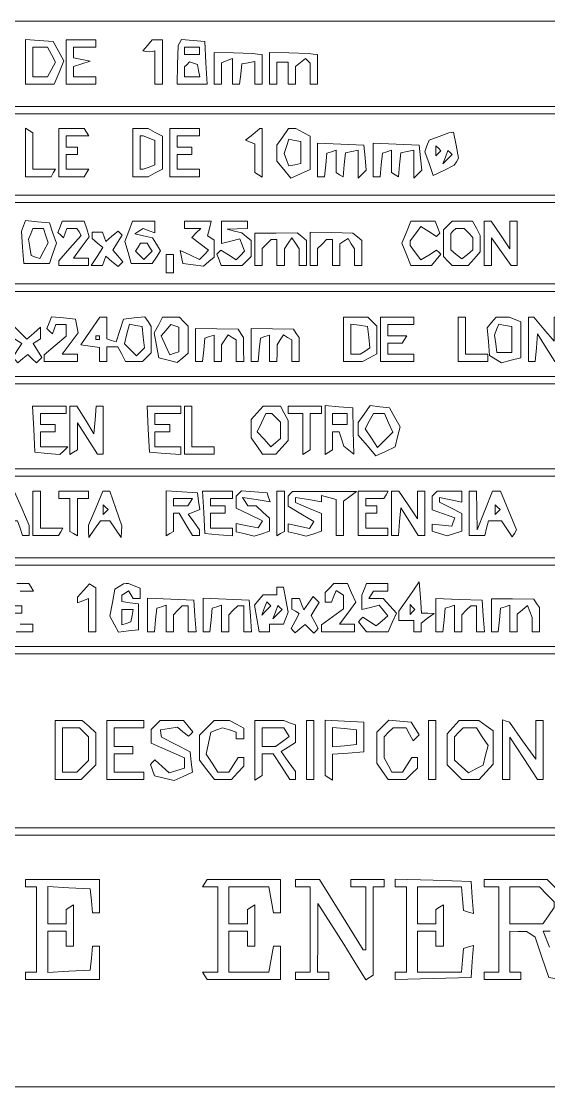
# Paper-space layout 'AN-19-DGE-074' of a CAD drawing. Header units: metres, sheet in millimetres. Extents: x 12 to 193, y 4 to 291.
# Drawn here: x 109.88 to 127.85, y 43.18 to 79.45 of the extents above; entities that cross this region are included whole.
import ezdxf

# ---------------------------------------------------------------- set-up
doc = ezdxf.new("R2010")
doc.units = ezdxf.units.M
doc.layers.add('DGE_CONTORNOS', color=7, linetype='Continuous', lineweight=0)
doc.layers.add('DGE_DATOS', color=7, linetype='Continuous', lineweight=0)

# ---------------------------------------------------------------- blocks, each defined once
blk = doc.blocks.new('LP_REF_DGE_MT_074')
at = {"layer": 'DGE_CONTORNOS'}
for points in [[(180.678, 78.004), (180.678, 76.556), (121.296, 76.556), (61.915, 76.556), (61.915, 78.004), (61.915, 79.453), (121.296, 79.453), (180.678, 79.453)], [(110.024, 78.075), (110.024, 77.312), (110.513, 77.312), (111.001, 77.312), (111.165, 77.707), (111.329, 78.102), (111.145, 78.431), (110.961, 78.76), (110.493, 78.799), (110.024, 78.838)], [(111.41, 78.067), (111.41, 77.312), (111.913, 77.312), (112.417, 77.312), (112.417, 77.438), (112.417, 77.564), (112.039, 77.564), (111.662, 77.564), (111.662, 77.738), (111.662, 77.912), (111.945, 78.006), (112.228, 78.099), (111.945, 78.155), (111.662, 78.211), (111.662, 78.391), (111.662, 78.571), (112.039, 78.571), (112.417, 78.571), (112.417, 78.697), (112.417, 78.823), (111.913, 78.823), (111.41, 78.823)], [(114.18, 78.634), (114.024, 78.445), (114.134, 78.43), (114.243, 78.415), (114.338, 78.43), (114.432, 78.445), (114.432, 77.878), (114.432, 77.312), (114.558, 77.312), (114.684, 77.312), (114.684, 78.067), (114.684, 78.823), (114.511, 78.823), (114.337, 78.823)], [(115.278, 78.736), (115.218, 78.634), (115.205, 77.973), (115.192, 77.312), (115.7, 77.312), (116.208, 77.312), (116.17, 78.036), (116.133, 78.76), (115.735, 78.799), (115.338, 78.837)], [(110.906, 78.319), (111.041, 78.067), (110.906, 77.815), (110.771, 77.564), (110.524, 77.564), (110.276, 77.564), (110.276, 78.067), (110.276, 78.571), (110.524, 78.571), (110.771, 78.571)], [(115.944, 78.445), (115.944, 78.319), (115.692, 78.319), (115.44, 78.319), (115.44, 78.445), (115.44, 78.571), (115.692, 78.571), (115.944, 78.571)], [(116.447, 77.851), (116.447, 77.312), (116.573, 77.312), (116.699, 77.312), (116.699, 77.676), (116.699, 78.04), (116.888, 78.113), (117.077, 78.185), (117.077, 77.749), (117.077, 77.312), (117.195, 77.312), (117.312, 77.312), (117.352, 77.657), (117.392, 78.002), (117.612, 78.044), (117.833, 78.086), (117.833, 77.699), (117.833, 77.312), (117.959, 77.312), (118.085, 77.312), (118.085, 77.815), (118.085, 78.319), (117.927, 78.339), (117.77, 78.358), (117.109, 78.374), (116.447, 78.389)], [(118.336, 77.851), (118.336, 77.312), (118.462, 77.312), (118.588, 77.312), (118.588, 77.69), (118.588, 78.067), (118.777, 78.067), (118.966, 78.067), (118.966, 77.69), (118.966, 77.312), (119.092, 77.312), (119.218, 77.312), (119.218, 77.611), (119.218, 77.911), (119.387, 78.051), (119.556, 78.191), (119.639, 78.108), (119.722, 78.025), (119.722, 77.669), (119.722, 77.312), (119.848, 77.312), (119.974, 77.312), (119.974, 77.815), (119.974, 78.319), (119.816, 78.339), (119.659, 78.358), (118.998, 78.374), (118.336, 78.389)], [(115.921, 77.774), (115.962, 77.564), (115.701, 77.564), (115.44, 77.564), (115.44, 77.732), (115.44, 77.899), (115.526, 77.986), (115.613, 78.073), (115.747, 78.028), (115.881, 77.984)], [(180.678, 74.919), (180.678, 73.533), (121.296, 73.533), (61.915, 73.533), (61.915, 74.919), (61.915, 76.304), (121.296, 76.304), (180.678, 76.304)], [(110.024, 74.989), (110.024, 74.163), (110.458, 74.163), (110.891, 74.163), (110.969, 74.289), (111.047, 74.415), (110.661, 74.415), (110.276, 74.415), (110.276, 75.037), (110.276, 75.66), (110.15, 75.737), (110.024, 75.815)], [(111.158, 74.982), (111.158, 74.163), (111.591, 74.163), (112.025, 74.163), (112.102, 74.289), (112.18, 74.415), (111.795, 74.415), (111.41, 74.415), (111.41, 74.667), (111.41, 74.919), (111.599, 74.919), (111.788, 74.919), (111.788, 75.045), (111.788, 75.171), (111.599, 75.171), (111.41, 75.171), (111.41, 75.36), (111.41, 75.549), (111.795, 75.549), (112.18, 75.549), (112.102, 75.674), (112.025, 75.8), (111.591, 75.8), (111.158, 75.8)], [(113.677, 74.982), (113.677, 74.163), (113.937, 74.163), (114.197, 74.163), (114.441, 74.294), (114.684, 74.424), (114.684, 74.982), (114.684, 75.54), (114.441, 75.67), (114.197, 75.8), (113.937, 75.8), (113.677, 75.8)], [(114.233, 75.472), (114.432, 75.396), (114.432, 74.982), (114.432, 74.568), (114.233, 74.491), (114.034, 74.415), (113.981, 74.415), (113.929, 74.415), (113.929, 74.982), (113.929, 75.549), (113.981, 75.549), (114.034, 75.549)], [(114.936, 74.982), (114.936, 74.163), (115.44, 74.163), (115.944, 74.163), (115.944, 74.289), (115.944, 74.415), (115.566, 74.415), (115.188, 74.415), (115.188, 74.667), (115.188, 74.919), (115.44, 74.919), (115.692, 74.919), (115.692, 75.045), (115.692, 75.171), (115.44, 75.171), (115.188, 75.171), (115.188, 75.36), (115.188, 75.549), (115.566, 75.549), (115.944, 75.549), (115.944, 75.674), (115.944, 75.8), (115.44, 75.8), (114.936, 75.8)], [(117.762, 75.604), (117.518, 75.407), (117.675, 75.341), (117.833, 75.276), (117.833, 74.79), (117.833, 74.304), (117.959, 74.226), (118.085, 74.148), (118.085, 74.974), (118.085, 75.8), (118.046, 75.8), (118.007, 75.8)], [(118.784, 75.52), (118.588, 75.241), (118.588, 74.968), (118.588, 74.695), (118.825, 74.402), (119.063, 74.109), (119.392, 74.259), (119.722, 74.41), (119.722, 74.975), (119.722, 75.54), (119.478, 75.67), (119.235, 75.8), (119.108, 75.8), (118.98, 75.8)], [(124.109, 75.532), (123.774, 75.409), (123.698, 75.211), (123.621, 75.012), (123.768, 74.607), (123.915, 74.201), (124.272, 74.379), (124.629, 74.557), (124.7, 74.673), (124.772, 74.789), (124.689, 75.232), (124.606, 75.674), (124.525, 75.665), (124.445, 75.655)], [(119.407, 74.982), (119.407, 74.607), (119.202, 74.568), (118.998, 74.529), (118.916, 74.741), (118.835, 74.954), (118.911, 75.196), (118.988, 75.437), (119.197, 75.397), (119.407, 75.356)], [(119.974, 74.736), (119.974, 74.163), (120.092, 74.163), (120.21, 74.163), (120.249, 74.563), (120.289, 74.962), (120.446, 75.014), (120.603, 75.066), (120.603, 74.685), (120.603, 74.304), (120.721, 74.231), (120.839, 74.158), (120.879, 74.569), (120.918, 74.98), (121.139, 75.021), (121.359, 75.063), (121.359, 74.588), (121.359, 74.113), (121.494, 74.248), (121.629, 74.383), (121.589, 74.808), (121.548, 75.234), (120.761, 75.271), (119.974, 75.309)], [(121.863, 74.736), (121.863, 74.163), (121.981, 74.163), (122.099, 74.163), (122.138, 74.563), (122.178, 74.962), (122.335, 75.014), (122.493, 75.066), (122.493, 74.685), (122.493, 74.304), (122.61, 74.231), (122.728, 74.158), (122.768, 74.569), (122.807, 74.98), (123.028, 75.021), (123.248, 75.063), (123.248, 74.588), (123.248, 74.113), (123.383, 74.248), (123.518, 74.383), (123.478, 74.808), (123.437, 75.234), (122.65, 75.271), (121.863, 75.309)], [(124.088, 74.961), (124.004, 74.877), (124.004, 75.045), (124.004, 75.213), (124.088, 75.129), (124.172, 75.045)], [(124.397, 74.759), (124.241, 74.604), (124.327, 74.83), (124.413, 75.056), (124.483, 74.985), (124.554, 74.915)], [(180.678, 71.896), (180.678, 70.511), (121.296, 70.511), (61.915, 70.511), (61.915, 71.896), (61.915, 73.282), (121.296, 73.282), (180.678, 73.282)], [(109.953, 72.485), (109.883, 72.303), (109.922, 71.753), (109.961, 71.203), (110.399, 71.203), (110.837, 71.203), (110.959, 71.55), (111.08, 71.896), (110.959, 72.243), (110.838, 72.589), (110.431, 72.628), (110.023, 72.668)], [(111.201, 72.457), (111.127, 72.263), (111.222, 72.174), (111.318, 72.085), (111.374, 72.243), (111.431, 72.4), (111.602, 72.4), (111.773, 72.4), (111.846, 72.282), (111.919, 72.163), (111.538, 71.73), (111.158, 71.296), (111.158, 71.218), (111.158, 71.141), (111.662, 71.141), (112.165, 71.141), (112.165, 71.266), (112.165, 71.392), (111.91, 71.392), (111.654, 71.392), (111.923, 71.756), (112.191, 72.119), (112.107, 72.386), (112.022, 72.652), (111.649, 72.652), (111.276, 72.652)], [(113.539, 72.305), (113.407, 71.959), (113.515, 71.581), (113.623, 71.203), (113.982, 71.203), (114.342, 71.203), (114.481, 71.424), (114.62, 71.644), (114.483, 71.862), (114.345, 72.079), (114.044, 72.151), (113.742, 72.222), (113.887, 72.311), (114.032, 72.401), (114.232, 72.324), (114.432, 72.247), (114.432, 72.449), (114.432, 72.652), (114.051, 72.652), (113.67, 72.652)], [(115.44, 72.526), (115.44, 72.4), (115.717, 72.4), (115.994, 72.4), (115.84, 72.246), (115.685, 72.091), (115.972, 71.874), (116.258, 71.658), (116.104, 71.503), (115.95, 71.349), (115.623, 71.498), (115.295, 71.648), (115.337, 71.426), (115.379, 71.203), (115.732, 71.163), (116.085, 71.122), (116.266, 71.273), (116.447, 71.423), (116.447, 71.715), (116.447, 72.007), (116.333, 72.078), (116.219, 72.148), (116.285, 72.4), (116.351, 72.652), (115.895, 72.652), (115.44, 72.652)], [(116.699, 72.272), (116.699, 71.891), (117.013, 71.97), (117.327, 72.049), (117.407, 71.838), (117.488, 71.627), (117.343, 71.482), (117.197, 71.336), (116.936, 71.499), (116.675, 71.662), (116.608, 71.595), (116.542, 71.529), (116.617, 71.335), (116.691, 71.141), (117.048, 71.141), (117.405, 71.141), (117.556, 71.292), (117.707, 71.443), (117.707, 71.717), (117.707, 71.991), (117.549, 72.119), (117.392, 72.247), (117.14, 72.309), (116.888, 72.371), (117.234, 72.385), (117.581, 72.4), (117.581, 72.526), (117.581, 72.652), (117.14, 72.652), (116.699, 72.652)], [(122.996, 72.274), (122.84, 71.896), (122.996, 71.518), (123.153, 71.141), (123.5, 71.141), (123.847, 71.141), (124.006, 71.332), (124.166, 71.524), (124.097, 71.593), (124.028, 71.662), (123.757, 71.496), (123.485, 71.329), (123.304, 71.574), (123.122, 71.818), (123.122, 71.896), (123.122, 71.974), (123.304, 72.218), (123.485, 72.463), (123.757, 72.297), (124.028, 72.131), (124.082, 72.184), (124.136, 72.238), (124.056, 72.445), (123.977, 72.652), (123.565, 72.652), (123.153, 72.652)], [(124.407, 72.501), (124.256, 72.35), (124.256, 71.896), (124.256, 71.443), (124.407, 71.292), (124.558, 71.141), (124.828, 71.141), (125.098, 71.141), (125.307, 71.371), (125.515, 71.601), (125.515, 71.883), (125.515, 72.165), (125.385, 72.408), (125.254, 72.652), (124.906, 72.652), (124.558, 72.652)], [(125.641, 71.896), (125.641, 71.141), (125.767, 71.141), (125.893, 71.141), (125.893, 71.611), (125.893, 72.082), (126.228, 71.611), (126.563, 71.141), (126.669, 71.141), (126.775, 71.141), (126.775, 71.896), (126.775, 72.652), (126.649, 72.652), (126.523, 72.652), (126.523, 72.182), (126.523, 71.712), (126.203, 72.182), (125.884, 72.652), (125.763, 72.652), (125.641, 72.652)], [(110.716, 72.153), (110.794, 71.906), (110.652, 71.641), (110.511, 71.377), (110.362, 71.426), (110.213, 71.475), (110.172, 71.758), (110.13, 72.04), (110.199, 72.22), (110.268, 72.4), (110.453, 72.4), (110.637, 72.4)], [(112.291, 72.163), (112.291, 72.053), (112.476, 71.9), (112.66, 71.747), (112.461, 71.444), (112.262, 71.141), (112.455, 71.141), (112.648, 71.141), (112.701, 71.298), (112.754, 71.455), (112.967, 71.28), (113.179, 71.105), (113.257, 71.182), (113.335, 71.26), (113.167, 71.463), (112.999, 71.665), (113.158, 71.919), (113.316, 72.173), (113.248, 72.241), (113.179, 72.31), (112.967, 72.135), (112.754, 71.959), (112.701, 72.117), (112.648, 72.274), (112.47, 72.274), (112.291, 72.274)], [(117.833, 71.688), (117.833, 71.141), (117.959, 71.141), (118.085, 71.141), (118.085, 71.43), (118.085, 71.72), (118.236, 71.871), (118.387, 72.022), (118.488, 72.022), (118.588, 72.022), (118.588, 71.581), (118.588, 71.141), (118.714, 71.141), (118.84, 71.141), (118.842, 71.424), (118.844, 71.707), (118.968, 71.896), (119.092, 72.085), (119.216, 71.896), (119.34, 71.707), (119.342, 71.424), (119.344, 71.141), (119.47, 71.141), (119.596, 71.141), (119.596, 71.566), (119.596, 71.991), (119.438, 72.121), (119.281, 72.251), (118.557, 72.244), (117.833, 72.236)], [(119.722, 71.707), (119.722, 71.141), (119.848, 71.141), (119.974, 71.141), (119.974, 71.43), (119.974, 71.72), (120.125, 71.871), (120.276, 72.022), (120.377, 72.022), (120.477, 72.022), (120.477, 71.581), (120.477, 71.141), (120.603, 71.141), (120.729, 71.141), (120.729, 71.511), (120.729, 71.881), (120.869, 71.968), (121.009, 72.054), (121.119, 71.881), (121.229, 71.707), (121.231, 71.424), (121.233, 71.141), (121.359, 71.141), (121.485, 71.141), (121.485, 71.566), (121.485, 71.991), (121.328, 72.118), (121.17, 72.244), (120.446, 72.259), (119.722, 72.273)], [(125.112, 72.249), (125.263, 72.098), (125.263, 71.886), (125.263, 71.675), (125.074, 71.518), (124.885, 71.362), (124.697, 71.518), (124.508, 71.675), (124.508, 71.954), (124.508, 72.232), (124.592, 72.316), (124.676, 72.4), (124.818, 72.4), (124.961, 72.4)], [(114.25, 71.759), (114.335, 71.622), (114.195, 71.482), (114.054, 71.342), (113.914, 71.482), (113.774, 71.622), (113.859, 71.759), (113.943, 71.896), (114.054, 71.896), (114.166, 71.896)], [(114.81, 71.203), (114.81, 70.889), (114.936, 70.889), (115.062, 70.889), (115.062, 71.203), (115.062, 71.518), (114.936, 71.518), (114.81, 71.518)], [(180.678, 68.811), (180.678, 67.362), (121.296, 67.362), (61.915, 67.362), (61.915, 68.811), (61.915, 70.259), (121.296, 70.259), (180.678, 70.259)], [(110.827, 69.191), (110.749, 68.989), (110.845, 68.9), (110.94, 68.811), (110.997, 68.968), (111.053, 69.125), (111.231, 69.125), (111.41, 69.125), (111.41, 68.928), (111.41, 68.731), (111.032, 68.413), (110.654, 68.095), (110.654, 67.981), (110.654, 67.866), (111.221, 67.866), (111.788, 67.866), (111.788, 67.992), (111.788, 68.118), (111.532, 68.118), (111.276, 68.118), (111.544, 68.48), (111.812, 68.843), (111.767, 69.078), (111.722, 69.314), (111.313, 69.354), (110.904, 69.393)], [(112.23, 68.905), (111.908, 68.433), (112.226, 68.393), (112.543, 68.353), (112.543, 68.109), (112.543, 67.866), (112.669, 67.866), (112.795, 67.866), (112.795, 68.118), (112.795, 68.37), (112.98, 68.37), (113.164, 68.37), (113.299, 68.118), (113.434, 67.866), (113.719, 67.866), (114.004, 67.866), (114.155, 68.017), (114.306, 68.168), (114.304, 68.615), (114.302, 69.062), (114.196, 69.23), (114.09, 69.397), (113.726, 69.356), (113.362, 69.314), (113.236, 68.926), (113.11, 68.537), (112.952, 68.59), (112.795, 68.643), (112.795, 69.01), (112.795, 69.377), (112.674, 69.377), (112.552, 69.377)], [(114.551, 69.112), (114.409, 68.847), (114.489, 68.42), (114.569, 67.994), (114.88, 67.916), (115.191, 67.838), (115.378, 67.993), (115.566, 68.149), (115.566, 68.612), (115.566, 69.075), (115.415, 69.226), (115.264, 69.377), (114.978, 69.377), (114.693, 69.377)], [(120.855, 68.622), (120.855, 67.866), (121.178, 67.866), (121.502, 67.866), (121.745, 67.996), (121.989, 68.127), (121.989, 68.601), (121.989, 69.075), (121.838, 69.226), (121.687, 69.377), (121.271, 69.377), (120.855, 69.377)], [(122.115, 68.622), (122.115, 67.866), (122.681, 67.866), (123.248, 67.866), (123.248, 67.992), (123.248, 68.118), (122.807, 68.118), (122.367, 68.118), (122.367, 68.307), (122.367, 68.496), (122.611, 68.496), (122.856, 68.496), (122.933, 68.622), (123.011, 68.748), (122.689, 68.748), (122.367, 68.748), (122.367, 68.936), (122.367, 69.125), (122.807, 69.125), (123.248, 69.125), (123.248, 69.251), (123.248, 69.377), (122.681, 69.377), (122.115, 69.377)], [(124.76, 68.622), (124.76, 67.866), (125.263, 67.866), (125.767, 67.866), (125.767, 67.992), (125.767, 68.118), (125.389, 68.118), (125.011, 68.118), (125.011, 68.748), (125.011, 69.377), (124.885, 69.377), (124.76, 69.377)], [(125.9, 69.197), (125.751, 69.017), (125.79, 68.549), (125.83, 68.08), (126.031, 67.955), (126.232, 67.829), (126.566, 67.913), (126.901, 67.997), (126.901, 68.611), (126.901, 69.224), (126.701, 69.301), (126.502, 69.377), (126.276, 69.377), (126.05, 69.377)], [(127.152, 68.622), (127.152, 67.866), (127.271, 67.866), (127.389, 67.866), (127.428, 68.338), (127.467, 68.811), (127.761, 68.338), (128.055, 67.866), (128.17, 67.866), (128.286, 67.866), (128.286, 68.622), (128.286, 69.377), (128.16, 69.377), (128.034, 69.377), (128.031, 68.968), (128.027, 68.559), (127.684, 68.969), (127.341, 69.38), (127.247, 69.378), (127.152, 69.377)], [(109.647, 68.845), (109.647, 68.637), (109.77, 68.56), (109.893, 68.484), (109.743, 68.244), (109.593, 68.003), (109.68, 67.917), (109.766, 67.83), (109.936, 67.971), (110.106, 68.112), (110.252, 67.966), (110.398, 67.82), (110.49, 67.912), (110.582, 68.003), (110.431, 68.244), (110.281, 68.484), (110.405, 68.56), (110.528, 68.637), (110.528, 68.838), (110.528, 69.039), (110.301, 68.833), (110.073, 68.627), (109.86, 68.84), (109.647, 69.053)], [(114.033, 68.7), (114.074, 68.339), (113.937, 68.202), (113.801, 68.066), (113.596, 68.27), (113.392, 68.474), (113.476, 68.808), (113.56, 69.142), (113.776, 69.101), (113.991, 69.06)], [(115.251, 68.622), (115.251, 68.202), (115.095, 68.15), (114.94, 68.098), (114.793, 68.419), (114.647, 68.74), (114.811, 68.937), (114.974, 69.134), (115.112, 69.088), (115.251, 69.041)], [(115.818, 68.428), (115.818, 67.866), (115.936, 67.866), (116.054, 67.866), (116.093, 68.266), (116.133, 68.665), (116.29, 68.717), (116.447, 68.769), (116.447, 68.317), (116.447, 67.866), (116.573, 67.866), (116.699, 67.866), (116.701, 68.149), (116.703, 68.433), (116.813, 68.606), (116.923, 68.78), (117.063, 68.693), (117.203, 68.607), (117.203, 68.236), (117.203, 67.866), (117.329, 67.866), (117.455, 67.866), (117.453, 68.275), (117.451, 68.685), (117.359, 68.829), (117.266, 68.973), (116.542, 68.982), (115.818, 68.99)], [(117.707, 68.428), (117.707, 67.866), (117.825, 67.866), (117.943, 67.866), (117.982, 68.266), (118.022, 68.665), (118.179, 68.717), (118.336, 68.769), (118.336, 68.317), (118.336, 67.866), (118.462, 67.866), (118.588, 67.866), (118.59, 68.149), (118.592, 68.433), (118.702, 68.606), (118.812, 68.78), (118.952, 68.693), (119.092, 68.607), (119.092, 68.236), (119.092, 67.866), (119.218, 67.866), (119.344, 67.866), (119.342, 68.275), (119.34, 68.685), (119.248, 68.829), (119.155, 68.973), (118.431, 68.982), (117.707, 68.99)], [(121.716, 68.698), (121.757, 68.334), (121.59, 68.228), (121.422, 68.122), (121.265, 68.12), (121.107, 68.118), (121.107, 68.63), (121.107, 69.143), (121.391, 69.103), (121.674, 69.062)], [(126.586, 68.62), (126.586, 68.181), (126.334, 68.181), (126.082, 68.181), (126.04, 68.473), (125.999, 68.766), (126.072, 68.955), (126.144, 69.144), (126.365, 69.102), (126.586, 69.059)], [(112.543, 68.685), (112.543, 68.622), (112.48, 68.622), (112.417, 68.622), (112.417, 68.685), (112.417, 68.748), (112.48, 68.748), (112.543, 68.748)], [(180.678, 65.662), (180.678, 64.214), (121.296, 64.214), (61.915, 64.214), (61.915, 65.662), (61.915, 67.11), (121.296, 67.11), (180.678, 67.11)], [(110.302, 65.568), (110.339, 64.78), (110.765, 64.74), (111.19, 64.699), (111.325, 64.834), (111.46, 64.969), (110.994, 64.969), (110.528, 64.969), (110.528, 65.221), (110.528, 65.473), (110.78, 65.473), (111.032, 65.473), (111.032, 65.599), (111.032, 65.725), (110.78, 65.725), (110.528, 65.725), (110.528, 65.914), (110.528, 66.103), (110.969, 66.103), (111.41, 66.103), (111.41, 66.229), (111.41, 66.355), (110.837, 66.355), (110.264, 66.355)], [(111.536, 65.529), (111.536, 64.703), (111.662, 64.78), (111.788, 64.858), (111.79, 65.323), (111.792, 65.788), (112.136, 65.254), (112.48, 64.719), (112.575, 64.718), (112.669, 64.717), (112.669, 65.536), (112.669, 66.355), (112.551, 66.355), (112.432, 66.355), (112.393, 65.882), (112.354, 65.41), (112.061, 65.882), (111.767, 66.355), (111.651, 66.355), (111.536, 66.355)], [(114.206, 65.568), (114.243, 64.78), (114.779, 64.742), (115.314, 64.703), (115.314, 64.836), (115.314, 64.969), (114.873, 64.969), (114.432, 64.969), (114.432, 65.221), (114.432, 65.473), (114.684, 65.473), (114.936, 65.473), (114.936, 65.599), (114.936, 65.725), (114.684, 65.725), (114.432, 65.725), (114.432, 65.914), (114.432, 66.103), (114.873, 66.103), (115.314, 66.103), (115.314, 66.229), (115.314, 66.355), (114.741, 66.355), (114.168, 66.355)], [(115.44, 65.536), (115.44, 64.717), (115.944, 64.717), (116.447, 64.717), (116.447, 64.843), (116.447, 64.969), (116.07, 64.969), (115.692, 64.969), (115.692, 65.662), (115.692, 66.355), (115.566, 66.355), (115.44, 66.355)], [(117.915, 66.124), (117.707, 65.894), (117.707, 65.586), (117.707, 65.277), (117.903, 64.997), (118.099, 64.717), (118.324, 64.717), (118.549, 64.717), (118.758, 64.948), (118.966, 65.178), (118.966, 65.523), (118.966, 65.867), (118.836, 66.111), (118.705, 66.355), (118.415, 66.355), (118.124, 66.355)], [(118.563, 65.952), (118.714, 65.801), (118.714, 65.526), (118.714, 65.252), (118.545, 65.111), (118.375, 64.97), (118.147, 65.222), (117.919, 65.474), (118.062, 65.788), (118.205, 66.103), (118.309, 66.103), (118.412, 66.103)], [(118.966, 66.229), (118.966, 66.103), (119.218, 66.103), (119.47, 66.103), (119.47, 65.403), (119.47, 64.703), (119.596, 64.78), (119.722, 64.858), (119.722, 65.48), (119.722, 66.103), (119.911, 66.103), (120.1, 66.103), (120.1, 66.229), (120.1, 66.355), (119.533, 66.355), (118.966, 66.355)], [(120.226, 65.536), (120.226, 64.703), (120.352, 64.78), (120.477, 64.858), (120.477, 65.166), (120.477, 65.473), (120.595, 65.473), (120.712, 65.473), (120.789, 65.233), (120.865, 64.992), (121.034, 64.852), (121.203, 64.712), (121.186, 65.502), (121.17, 66.292), (120.698, 66.331), (120.226, 66.37)], [(120.981, 65.914), (120.981, 65.725), (120.729, 65.725), (120.477, 65.725), (120.477, 65.914), (120.477, 66.103), (120.729, 66.103), (120.981, 66.103)], [(121.56, 66.082), (121.359, 65.795), (121.359, 65.578), (121.359, 65.361), (121.659, 65.012), (121.959, 64.663), (122.285, 64.812), (122.612, 64.961), (122.697, 65.303), (122.783, 65.645), (122.602, 65.968), (122.422, 66.292), (122.091, 66.33), (121.761, 66.369)], [(122.392, 65.783), (122.538, 65.462), (122.276, 65.201), (122.014, 64.939), (121.804, 65.261), (121.593, 65.582), (121.732, 65.842), (121.872, 66.103), (122.059, 66.103), (122.246, 66.103)], [(180.678, 62.576), (180.678, 61.191), (121.296, 61.191), (61.915, 61.191), (61.915, 62.576), (61.915, 63.962), (121.296, 63.962), (180.678, 63.962)], [(109.33, 63.301), (109.273, 63.143), (109.089, 62.611), (108.904, 62.079), (109.032, 62), (109.16, 61.921), (109.229, 62.186), (109.298, 62.45), (109.527, 62.45), (109.755, 62.45), (109.835, 62.199), (109.915, 61.947), (110.033, 61.947), (110.15, 61.947), (110.15, 62.12), (110.15, 62.292), (109.893, 62.875), (109.635, 63.458), (109.511, 63.458), (109.387, 63.458)], [(110.276, 62.702), (110.276, 61.947), (110.71, 61.947), (111.143, 61.947), (111.221, 62.073), (111.299, 62.199), (110.913, 62.199), (110.528, 62.199), (110.528, 62.828), (110.528, 63.458), (110.402, 63.458), (110.276, 63.458)], [(111.158, 63.332), (111.158, 63.206), (111.347, 63.206), (111.536, 63.206), (111.536, 62.647), (111.536, 62.087), (111.662, 62.01), (111.788, 61.932), (111.788, 62.569), (111.788, 63.206), (111.976, 63.206), (112.165, 63.206), (112.165, 63.332), (112.165, 63.458), (111.662, 63.458), (111.158, 63.458)], [(112.413, 62.881), (112.165, 62.304), (112.172, 62.094), (112.179, 61.884), (112.376, 62.167), (112.574, 62.45), (112.732, 62.45), (112.89, 62.45), (113.088, 62.167), (113.286, 61.884), (113.292, 62.082), (113.299, 62.28), (113.098, 62.869), (112.897, 63.458), (112.779, 63.458), (112.66, 63.458)], [(114.81, 62.702), (114.81, 61.932), (114.936, 62.01), (115.062, 62.087), (115.062, 62.395), (115.062, 62.702), (115.161, 62.702), (115.26, 62.702), (115.483, 62.324), (115.706, 61.947), (115.825, 61.947), (115.944, 61.947), (115.944, 62.045), (115.944, 62.142), (115.756, 62.41), (115.569, 62.677), (115.765, 62.752), (115.961, 62.827), (115.921, 63.111), (115.881, 63.395), (115.345, 63.434), (114.81, 63.472)], [(115.629, 63.08), (115.551, 62.954), (115.306, 62.954), (115.062, 62.954), (115.062, 63.08), (115.062, 63.206), (115.384, 63.206), (115.707, 63.206)], [(116.095, 62.734), (116.133, 62.01), (116.605, 61.971), (117.077, 61.931), (117.077, 62.065), (117.077, 62.199), (116.699, 62.199), (116.321, 62.199), (116.321, 62.45), (116.321, 62.702), (116.573, 62.702), (116.825, 62.702), (116.825, 62.828), (116.825, 62.954), (116.573, 62.954), (116.321, 62.954), (116.321, 63.08), (116.321, 63.206), (116.699, 63.206), (117.077, 63.206), (117.077, 63.332), (117.077, 63.458), (116.567, 63.458), (116.057, 63.458)], [(117.293, 63.38), (117.203, 63.29), (117.203, 63.082), (117.203, 62.875), (117.651, 62.661), (118.098, 62.448), (118.023, 62.327), (117.949, 62.207), (117.576, 62.281), (117.203, 62.356), (117.203, 62.217), (117.203, 62.077), (117.509, 62.001), (117.815, 61.924), (118.076, 62.007), (118.336, 62.09), (118.336, 62.313), (118.336, 62.537), (118.106, 62.746), (117.876, 62.954), (117.736, 62.954), (117.596, 62.954), (117.506, 63.1), (117.416, 63.245), (117.884, 63.169), (118.353, 63.093), (118.304, 63.244), (118.254, 63.395), (117.818, 63.432), (117.383, 63.47)], [(118.588, 62.695), (118.588, 61.932), (118.714, 62.01), (118.84, 62.087), (118.84, 62.773), (118.84, 63.458), (118.714, 63.458), (118.588, 63.458)], [(119.042, 63.366), (118.966, 63.29), (118.966, 63.118), (118.966, 62.946), (119.407, 62.686), (119.847, 62.426), (119.773, 62.305), (119.698, 62.184), (119.332, 62.264), (118.966, 62.344), (118.966, 62.211), (118.966, 62.077), (119.272, 62.001), (119.578, 61.924), (119.839, 62.007), (120.1, 62.09), (120.1, 62.394), (120.1, 62.699), (119.659, 62.883), (119.218, 63.067), (119.218, 63.153), (119.218, 63.239), (119.659, 63.168), (120.1, 63.096), (120.1, 63.202), (120.1, 63.308), (120.352, 63.243), (120.603, 63.177), (120.603, 62.562), (120.603, 61.947), (120.729, 61.947), (120.855, 61.947), (120.855, 62.531), (120.855, 63.115), (121.076, 63.28), (121.296, 63.445), (120.207, 63.443), (119.118, 63.442)], [(121.359, 62.702), (121.359, 61.947), (121.863, 61.947), (122.367, 61.947), (122.367, 62.073), (122.367, 62.199), (121.989, 62.199), (121.611, 62.199), (121.611, 62.45), (121.611, 62.702), (121.8, 62.702), (121.989, 62.702), (121.989, 62.828), (121.989, 62.954), (121.8, 62.954), (121.611, 62.954), (121.611, 63.08), (121.611, 63.206), (121.918, 63.206), (122.226, 63.206), (122.304, 63.332), (122.381, 63.458), (121.87, 63.458), (121.359, 63.458)], [(122.493, 62.702), (122.493, 61.947), (122.611, 61.947), (122.729, 61.947), (122.768, 62.419), (122.807, 62.891), (123.101, 62.419), (123.395, 61.947), (123.51, 61.947), (123.626, 61.947), (123.626, 62.702), (123.626, 63.458), (123.5, 63.458), (123.374, 63.458), (123.374, 62.988), (123.374, 62.518), (123.055, 62.988), (122.735, 63.458), (122.614, 63.458), (122.493, 63.458)], [(123.962, 63.374), (123.878, 63.29), (123.878, 63.053), (123.878, 62.815), (124.261, 62.681), (124.645, 62.548), (124.595, 62.405), (124.544, 62.262), (124.211, 62.298), (123.878, 62.334), (123.878, 62.212), (123.878, 62.09), (124.13, 62.01), (124.382, 61.93), (124.634, 62.01), (124.885, 62.09), (124.885, 62.393), (124.885, 62.696), (124.508, 62.891), (124.13, 63.087), (124.13, 63.162), (124.13, 63.238), (124.508, 63.162), (124.885, 63.086), (124.885, 63.272), (124.885, 63.458), (124.466, 63.458), (124.046, 63.458)], [(125.137, 62.702), (125.137, 61.947), (125.401, 61.947), (125.665, 61.947), (125.731, 62.199), (125.796, 62.45), (126.018, 62.45), (126.24, 62.45), (126.423, 62.175), (126.605, 61.9), (126.677, 62.018), (126.748, 62.136), (126.478, 62.797), (126.208, 63.458), (126.067, 63.458), (125.927, 63.458), (125.666, 62.797), (125.406, 62.136), (125.397, 62.797), (125.389, 63.458), (125.263, 63.458), (125.137, 63.458)], [(112.753, 62.744), (112.669, 62.66), (112.669, 62.828), (112.669, 62.996), (112.753, 62.912), (112.837, 62.828)], [(126.103, 62.744), (126.019, 62.66), (126.019, 62.828), (126.019, 62.996), (126.103, 62.912), (126.187, 62.828)], [(180.678, 59.554), (180.678, 58.168), (121.296, 58.168), (61.915, 58.168), (61.915, 59.554), (61.915, 60.939), (121.296, 60.939), (180.678, 60.939)], [(111.993, 60.076), (111.788, 59.849), (111.788, 59.751), (111.788, 59.653), (111.976, 59.725), (112.165, 59.798), (112.165, 59.235), (112.165, 58.672), (112.291, 58.672), (112.417, 58.672), (112.417, 59.42), (112.417, 60.169), (112.308, 60.236), (112.199, 60.303)], [(113.216, 60.213), (113.07, 60.12), (112.984, 59.661), (112.898, 59.202), (113.044, 58.93), (113.19, 58.657), (113.528, 58.696), (113.866, 58.735), (113.866, 59.176), (113.866, 59.617), (113.582, 59.657), (113.299, 59.697), (113.299, 59.807), (113.299, 59.917), (113.416, 59.989), (113.533, 60.062), (113.612, 59.934), (113.692, 59.806), (113.81, 59.806), (113.929, 59.806), (113.929, 59.981), (113.929, 60.156), (113.729, 60.233), (113.53, 60.309), (113.446, 60.307), (113.362, 60.306)], [(120.377, 60.158), (120.226, 60.007), (120.226, 59.843), (120.226, 59.68), (120.338, 59.68), (120.451, 59.68), (120.526, 59.877), (120.602, 60.073), (120.728, 59.995), (120.855, 59.917), (120.855, 59.681), (120.855, 59.445), (120.477, 59.176), (120.1, 58.907), (120.1, 58.789), (120.1, 58.672), (120.666, 58.672), (121.233, 58.672), (121.233, 58.798), (121.233, 58.924), (120.977, 58.924), (120.722, 58.924), (120.999, 59.299), (121.276, 59.674), (121.131, 59.992), (120.987, 60.309), (120.757, 60.309), (120.528, 60.309)], [(121.561, 60.11), (121.485, 59.911), (121.485, 59.667), (121.485, 59.423), (121.778, 59.496), (122.07, 59.57), (122.22, 59.39), (122.37, 59.209), (122.169, 59.043), (121.968, 58.876), (121.74, 59.019), (121.512, 59.161), (121.437, 59.086), (121.361, 59.01), (121.502, 58.841), (121.642, 58.672), (122.007, 58.672), (122.372, 58.672), (122.515, 58.986), (122.658, 59.301), (122.43, 59.553), (122.202, 59.806), (121.962, 59.806), (121.722, 59.806), (121.8, 59.932), (121.878, 60.057), (122.122, 60.057), (122.367, 60.057), (122.367, 60.183), (122.367, 60.309), (122.002, 60.309), (121.638, 60.309)], [(123.091, 59.871), (122.744, 59.369), (122.744, 59.21), (122.744, 59.05), (122.996, 59.05), (123.248, 59.05), (123.248, 58.861), (123.248, 58.672), (123.374, 58.672), (123.5, 58.672), (123.5, 58.816), (123.5, 58.959), (123.72, 59.127), (123.941, 59.294), (123.728, 59.298), (123.515, 59.302), (123.476, 59.837), (123.437, 60.372)], [(118.588, 60.057), (118.588, 59.932), (118.352, 59.932), (118.115, 59.932), (117.967, 59.752), (117.818, 59.573), (117.902, 59.122), (117.987, 58.672), (118.162, 58.672), (118.336, 58.672), (118.336, 58.798), (118.336, 58.924), (118.575, 58.924), (118.813, 58.924), (118.892, 59.13), (118.971, 59.336), (118.892, 59.76), (118.812, 60.183), (118.7, 60.183), (118.588, 60.183)], [(119.092, 59.624), (119.092, 59.443), (119.218, 59.365), (119.345, 59.287), (119.208, 59.032), (119.072, 58.776), (119.142, 58.706), (119.212, 58.636), (119.382, 58.777), (119.552, 58.918), (119.698, 58.772), (119.844, 58.626), (119.92, 58.703), (119.997, 58.779), (119.873, 59.001), (119.749, 59.222), (119.888, 59.445), (120.027, 59.668), (119.927, 59.768), (119.827, 59.868), (119.663, 59.644), (119.5, 59.42), (119.426, 59.613), (119.352, 59.806), (119.222, 59.806), (119.092, 59.806)], [(114.18, 59.241), (114.18, 58.672), (114.298, 58.672), (114.416, 58.672), (114.456, 59.072), (114.495, 59.471), (114.653, 59.523), (114.81, 59.575), (114.81, 59.123), (114.81, 58.672), (114.936, 58.672), (115.062, 58.672), (115.062, 58.962), (115.062, 59.251), (115.213, 59.403), (115.364, 59.554), (115.465, 59.554), (115.566, 59.554), (115.566, 59.113), (115.566, 58.672), (115.699, 58.672), (115.832, 58.672), (115.793, 59.207), (115.755, 59.743), (114.968, 59.776), (114.18, 59.81)], [(116.07, 59.241), (116.07, 58.672), (116.187, 58.672), (116.305, 58.672), (116.345, 59.072), (116.384, 59.471), (116.542, 59.523), (116.699, 59.575), (116.699, 59.123), (116.699, 58.672), (116.825, 58.672), (116.951, 58.672), (116.951, 58.962), (116.951, 59.251), (117.102, 59.403), (117.253, 59.554), (117.354, 59.554), (117.455, 59.554), (117.455, 59.113), (117.455, 58.672), (117.588, 58.672), (117.721, 58.672), (117.683, 59.207), (117.644, 59.743), (116.857, 59.776), (116.07, 59.81)], [(118.226, 59.394), (118.07, 59.239), (118.156, 59.465), (118.242, 59.691), (118.312, 59.62), (118.383, 59.55)], [(118.604, 59.268), (118.448, 59.113), (118.533, 59.339), (118.619, 59.565), (118.69, 59.494), (118.76, 59.424)], [(123.206, 59.344), (123.122, 59.26), (123.122, 59.428), (123.122, 59.596), (123.206, 59.512), (123.29, 59.428)], [(124.004, 59.238), (124.004, 58.672), (124.122, 58.672), (124.24, 58.672), (124.279, 59.072), (124.319, 59.471), (124.476, 59.523), (124.634, 59.575), (124.634, 59.123), (124.634, 58.672), (124.76, 58.672), (124.885, 58.672), (124.885, 58.962), (124.885, 59.251), (125.037, 59.403), (125.188, 59.554), (125.288, 59.554), (125.389, 59.554), (125.389, 59.113), (125.389, 58.672), (125.522, 58.672), (125.656, 58.672), (125.617, 59.207), (125.578, 59.743), (124.791, 59.773), (124.004, 59.804)], [(125.893, 59.234), (125.893, 58.672), (126.011, 58.672), (126.129, 58.672), (126.168, 59.072), (126.208, 59.471), (126.365, 59.523), (126.523, 59.575), (126.523, 59.123), (126.523, 58.672), (126.649, 58.672), (126.775, 58.672), (126.775, 58.972), (126.775, 59.271), (126.949, 59.416), (127.123, 59.56), (127.201, 59.358), (127.278, 59.155), (127.278, 58.914), (127.278, 58.672), (127.404, 58.672), (127.53, 58.672), (127.528, 59.081), (127.526, 59.491), (127.434, 59.635), (127.341, 59.779), (126.617, 59.788), (125.893, 59.796)], [(113.654, 59.218), (113.614, 59.008), (113.456, 58.955), (113.299, 58.903), (113.299, 59.165), (113.299, 59.428), (113.497, 59.428), (113.695, 59.428)], [(180.678, 54.957), (180.678, 51.997), (121.296, 51.997), (61.915, 51.997), (61.915, 54.957), (61.915, 57.916), (121.296, 57.916), (180.678, 57.916)], [(111.032, 54.642), (111.032, 53.634), (111.473, 53.634), (111.913, 53.634), (112.165, 53.886), (112.417, 54.138), (112.417, 54.685), (112.417, 55.233), (112.187, 55.441), (111.957, 55.649), (111.494, 55.649), (111.032, 55.649)], [(112.795, 54.642), (112.795, 53.634), (113.425, 53.634), (114.054, 53.634), (114.054, 53.76), (114.054, 53.886), (113.551, 53.886), (113.047, 53.886), (113.047, 54.201), (113.047, 54.516), (113.362, 54.516), (113.677, 54.516), (113.677, 54.642), (113.677, 54.768), (113.362, 54.768), (113.047, 54.768), (113.047, 55.083), (113.047, 55.398), (113.551, 55.398), (114.054, 55.398), (114.054, 55.524), (114.054, 55.649), (113.425, 55.649), (112.795, 55.649)], [(114.457, 55.498), (114.306, 55.347), (114.306, 55.113), (114.306, 54.88), (114.873, 54.629), (115.44, 54.378), (115.44, 54.204), (115.44, 54.029), (115.179, 53.946), (114.918, 53.864), (114.674, 54.084), (114.431, 54.305), (114.353, 54.227), (114.275, 54.149), (114.348, 53.958), (114.422, 53.768), (114.751, 53.685), (115.081, 53.602), (115.394, 53.745), (115.708, 53.888), (115.668, 54.233), (115.629, 54.578), (115.141, 54.831), (114.654, 55.083), (114.637, 55.209), (114.621, 55.335), (114.912, 55.376), (115.202, 55.417), (115.387, 55.263), (115.572, 55.11), (115.65, 55.188), (115.728, 55.266), (115.568, 55.458), (115.409, 55.649), (115.009, 55.649), (114.609, 55.649)], [(116.195, 55.398), (115.944, 55.146), (115.944, 54.722), (115.944, 54.298), (116.205, 53.966), (116.466, 53.634), (116.752, 53.634), (117.038, 53.634), (117.246, 53.865), (117.455, 54.095), (117.455, 54.243), (117.455, 54.39), (117.359, 54.39), (117.264, 54.39), (117.106, 54.138), (116.949, 53.886), (116.764, 53.886), (116.579, 53.886), (116.376, 54.196), (116.173, 54.506), (116.255, 54.878), (116.337, 55.251), (116.536, 55.327), (116.735, 55.403), (116.969, 55.329), (117.203, 55.255), (117.203, 55.137), (117.203, 55.02), (117.329, 55.02), (117.455, 55.02), (117.455, 55.204), (117.455, 55.389), (117.211, 55.519), (116.968, 55.649), (116.708, 55.649), (116.447, 55.649)], [(117.833, 54.635), (117.833, 53.62), (117.959, 53.697), (118.085, 53.775), (118.085, 54.146), (118.085, 54.516), (118.272, 54.516), (118.46, 54.516), (118.745, 54.077), (119.029, 53.638), (119.124, 53.636), (119.218, 53.634), (119.218, 53.772), (119.218, 53.91), (118.975, 54.251), (118.732, 54.593), (118.975, 54.744), (119.218, 54.896), (119.218, 55.196), (119.218, 55.497), (119.019, 55.573), (118.82, 55.649), (118.326, 55.649), (117.833, 55.649)], [(119.596, 54.642), (119.596, 53.634), (119.722, 53.634), (119.848, 53.634), (119.848, 54.642), (119.848, 55.649), (119.722, 55.649), (119.596, 55.649)], [(120.226, 54.719), (120.226, 53.775), (120.352, 53.697), (120.477, 53.62), (120.477, 54.061), (120.477, 54.502), (121.013, 54.54), (121.548, 54.579), (121.548, 55.083), (121.548, 55.587), (120.887, 55.625), (120.226, 55.663)], [(122.194, 55.458), (121.989, 55.254), (121.989, 54.724), (121.989, 54.194), (122.185, 53.914), (122.381, 53.634), (122.68, 53.634), (122.978, 53.634), (123.176, 53.832), (123.374, 54.03), (123.374, 54.21), (123.374, 54.39), (123.279, 54.39), (123.183, 54.39), (123.026, 54.138), (122.868, 53.886), (122.685, 53.886), (122.501, 53.886), (122.371, 54.13), (122.241, 54.373), (122.241, 54.734), (122.241, 55.095), (122.392, 55.246), (122.543, 55.398), (122.763, 55.398), (122.984, 55.398), (123.107, 55.178), (123.229, 54.959), (123.329, 55.058), (123.428, 55.158), (123.294, 55.372), (123.16, 55.587), (122.779, 55.625), (122.398, 55.663)], [(123.752, 54.642), (123.752, 53.634), (123.878, 53.634), (124.004, 53.634), (124.004, 54.642), (124.004, 55.649), (123.878, 55.649), (123.752, 55.649)], [(124.59, 55.419), (124.382, 55.189), (124.382, 54.664), (124.382, 54.138), (124.634, 53.886), (124.885, 53.634), (125.181, 53.634), (125.476, 53.634), (125.716, 53.9), (125.956, 54.165), (125.956, 54.728), (125.956, 55.292), (125.711, 55.471), (125.467, 55.649), (125.133, 55.649), (124.799, 55.649)], [(126.271, 54.652), (126.271, 53.634), (126.397, 53.634), (126.523, 53.634), (126.524, 54.359), (126.526, 55.083), (126.996, 54.36), (127.467, 53.638), (127.562, 53.636), (127.656, 53.634), (127.656, 54.642), (127.656, 55.649), (127.53, 55.649), (127.404, 55.649), (127.404, 54.989), (127.404, 54.328), (126.958, 54.957), (126.511, 55.587), (126.391, 55.628), (126.271, 55.67)], [(112.014, 55.246), (112.165, 55.095), (112.165, 54.689), (112.165, 54.282), (111.967, 54.084), (111.77, 53.886), (111.527, 53.886), (111.284, 53.886), (111.284, 54.642), (111.284, 55.398), (111.573, 55.398), (111.863, 55.398)], [(118.915, 55.253), (119.005, 55.107), (118.772, 54.938), (118.54, 54.768), (118.312, 54.768), (118.085, 54.768), (118.085, 55.083), (118.085, 55.398), (118.455, 55.398), (118.825, 55.398)], [(121.296, 55.083), (121.296, 54.831), (120.887, 54.791), (120.477, 54.752), (120.477, 55.083), (120.477, 55.414), (120.887, 55.374), (121.296, 55.335)], [(125.581, 55.096), (125.779, 54.795), (125.695, 54.463), (125.612, 54.132), (125.364, 53.999), (125.116, 53.866), (124.875, 54.085), (124.634, 54.303), (124.634, 54.699), (124.634, 55.095), (124.785, 55.246), (124.936, 55.398), (125.16, 55.398), (125.383, 55.398)], [(192.768, 47.463), (192.768, 43.181), (118.085, 43.181), (43.401, 43.181), (43.401, 47.463), (43.401, 51.745), (118.085, 51.745), (192.768, 51.745)], [(110.024, 50.108), (110.024, 49.982), (110.213, 49.982), (110.402, 49.982), (110.402, 48.534), (110.402, 47.085), (110.213, 47.085), (110.024, 47.085), (110.024, 46.959), (110.024, 46.833), (111.284, 46.833), (112.543, 46.833), (112.543, 47.4), (112.543, 47.967), (112.425, 47.967), (112.307, 47.967), (112.268, 47.558), (112.228, 47.148), (111.504, 47.111), (110.78, 47.073), (110.78, 47.772), (110.78, 48.471), (111.095, 48.471), (111.41, 48.471), (111.41, 48.219), (111.41, 47.967), (111.536, 47.967), (111.662, 47.967), (111.662, 48.667), (111.662, 49.367), (111.536, 49.289), (111.41, 49.212), (111.41, 48.967), (111.41, 48.723), (111.095, 48.723), (110.78, 48.723), (110.78, 49.359), (110.78, 49.995), (111.504, 49.957), (112.228, 49.919), (112.268, 49.51), (112.307, 49.1), (112.425, 49.1), (112.543, 49.1), (112.543, 49.667), (112.543, 50.234), (111.284, 50.234), (110.024, 50.234)], [(116.133, 50.108), (116.055, 49.982), (116.314, 49.982), (116.573, 49.982), (116.573, 48.534), (116.573, 47.085), (116.314, 47.085), (116.055, 47.085), (116.133, 46.959), (116.21, 46.833), (117.462, 46.833), (118.714, 46.833), (118.714, 47.4), (118.714, 47.967), (118.594, 47.967), (118.474, 47.967), (118.391, 47.526), (118.308, 47.085), (117.63, 47.085), (116.951, 47.085), (116.951, 47.778), (116.951, 48.471), (117.266, 48.471), (117.581, 48.471), (117.581, 48.219), (117.581, 47.967), (117.707, 47.967), (117.833, 47.967), (117.833, 48.667), (117.833, 49.367), (117.707, 49.289), (117.581, 49.212), (117.581, 48.967), (117.581, 48.723), (117.266, 48.723), (116.951, 48.723), (116.951, 49.352), (116.951, 49.982), (117.63, 49.982), (118.308, 49.982), (118.391, 49.541), (118.474, 49.1), (118.594, 49.1), (118.714, 49.1), (118.714, 49.667), (118.714, 50.234), (117.462, 50.234), (116.21, 50.234)], [(119.218, 50.108), (119.218, 49.982), (119.47, 49.982), (119.722, 49.982), (119.722, 48.534), (119.722, 47.085), (119.47, 47.085), (119.218, 47.085), (119.218, 46.959), (119.218, 46.833), (119.785, 46.833), (120.352, 46.833), (120.352, 46.959), (120.352, 47.085), (120.163, 47.085), (119.974, 47.085), (119.977, 48.25), (119.98, 49.415), (120.424, 48.723), (120.868, 48.03), (121.242, 47.426), (121.616, 46.822), (121.739, 46.898), (121.863, 46.974), (121.863, 48.478), (121.863, 49.982), (122.052, 49.982), (122.241, 49.982), (122.241, 50.108), (122.241, 50.234), (121.674, 50.234), (121.107, 50.234), (121.107, 50.108), (121.107, 49.982), (121.359, 49.982), (121.611, 49.982), (121.611, 48.912), (121.611, 47.841), (121.567, 47.841), (121.523, 47.841), (120.782, 49.037), (120.042, 50.234), (119.63, 50.234), (119.218, 50.234)], [(122.619, 50.112), (122.619, 49.982), (122.807, 49.982), (122.996, 49.982), (122.996, 48.534), (122.996, 47.085), (122.807, 47.085), (122.619, 47.085), (122.619, 46.955), (122.619, 46.825), (123.909, 46.861), (125.2, 46.896), (125.24, 47.445), (125.279, 47.993), (125.114, 47.939), (124.948, 47.885), (124.909, 47.485), (124.869, 47.085), (124.122, 47.085), (123.374, 47.085), (123.374, 47.778), (123.374, 48.471), (123.689, 48.471), (124.004, 48.471), (124.004, 48.219), (124.004, 47.967), (124.13, 47.967), (124.256, 47.967), (124.256, 48.667), (124.256, 49.367), (124.13, 49.289), (124.004, 49.212), (124.004, 48.967), (124.004, 48.723), (123.689, 48.723), (123.374, 48.723), (123.374, 49.352), (123.374, 49.982), (124.122, 49.982), (124.869, 49.982), (124.909, 49.582), (124.948, 49.183), (125.114, 49.128), (125.279, 49.074), (125.24, 49.623), (125.2, 50.171), (123.909, 50.207), (122.619, 50.243)], [(127.782, 49.73), (128.034, 49.478), (128.034, 49.38), (128.034, 49.282), (127.838, 49.003), (127.642, 48.723), (127.082, 48.723), (126.523, 48.723), (126.523, 49.352), (126.523, 49.982), (127.026, 49.982), (127.53, 49.982)]]:
    blk.add_lwpolyline(points, close=True, dxfattribs=at)
for points in [[(109.709, 58.672), (110.276, 58.672), (110.276, 58.798), (110.276, 58.924), (109.835, 58.924)], [(109.647, 59.302), (109.898, 59.302), (109.898, 59.428), (109.898, 59.554), (109.647, 59.554)], [(109.843, 60.057), (110.291, 60.057), (110.213, 60.183), (110.135, 60.309), (109.723, 60.309)], [(127.867, 47.935), (127.658, 48.471), (127.778, 48.471), (127.898, 48.471)], [(128.103, 49.925), (127.794, 50.234), (126.717, 50.234), (125.641, 50.234), (125.641, 50.108), (125.641, 49.982), (125.893, 49.982), (126.145, 49.982), (126.145, 48.534), (126.145, 47.085), (125.893, 47.085), (125.641, 47.085), (125.641, 46.959), (125.641, 46.833), (126.271, 46.833), (126.901, 46.833), (126.901, 46.959), (126.901, 47.085), (126.712, 47.085), (126.523, 47.085), (126.523, 47.778), (126.523, 48.471), (126.806, 48.469), (127.089, 48.467), (127.238, 48.372), (127.387, 48.277), (127.616, 47.587), (127.845, 46.896), (128.124, 46.857)]]:
    blk.add_lwpolyline(points, dxfattribs=at)

psp = doc.layouts.new('AN-19-DGE-074')

# ---------------------------------------------------------------- block references
at = {"layer": 'DGE_DATOS'}
psp.add_blockref('LP_REF_DGE_MT_074', (0, 0), dxfattribs=at)

doc.saveas('drawing.dxf')
